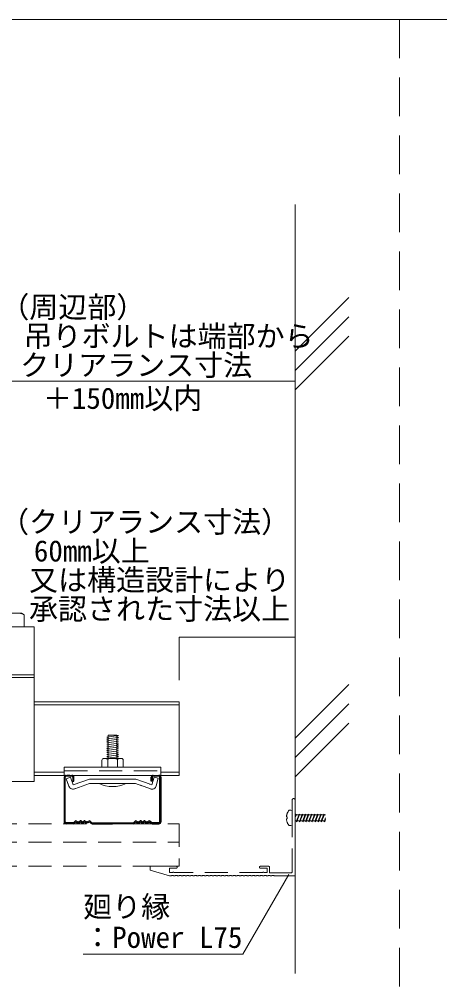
# Model space of a CAD drawing. Units: millimetres on the paper, enlarged 40 times, with parts at other scales. Extents: x -7800 to 7800, y -5578 to 5485.
# Drawn here: x 1482 to 2351, y -4404 to -2400 of the extents above; entities that cross this region are included whole.
import ezdxf
from ezdxf.enums import TextEntityAlignment as Align

# ---------------------------------------------------------------- set-up
doc = ezdxf.new("R2010")
doc.units = ezdxf.units.MM
doc.header["$LTSCALE"] = 40
doc.linetypes.add('DASHED1', pattern=[1.8, 1.2, -0.6])
doc.linetypes.add('DASHED2', pattern=[3, 2, -1])
for name, color, linetype, lineweight in [('7-1_吊り材', 7, 'Continuous', 18), ('7-2_野縁受け', 3, 'Continuous', 18), ('7-3_野縁', 2, 'Continuous', 25), ('7-5_寸法', 7, 'Continuous', 9), ('7-6_文字', 7, 'Continuous', 18), ('7-9_躯体', 4, 'Continuous', 9), ('7-A_クリップ', 7, 'Continuous', 18), ('7-B_ビス', 3, 'Continuous', 18), ('7-C_パネル', 7, 'DASHED1', 18), ('7-D', 4, 'DASHED1', 9), ('7-F', 3, 'DASHED2', 18), ('F-2_太線１', 3, 'Continuous', 18)]:
    doc.layers.add(name, color=color, linetype=linetype, lineweight=lineweight)
doc.styles.add('ＭＳ ゴシック', font='')
doc.styles.get('ＭＳ ゴシック').set_extended_font_data('MS Gothic')

msp = doc.modelspace()

# ---------------------------------------------------------------- linework, layer by layer
at = {"layer": '7-1_吊り材'}
for p, q in [((1418.67, -3628.05), (1486.56, -3628.05)), ((1486.56, -3628.05), (1491.82, -3631.09)), ((1491.82, -3656.05), (1491.82, -3631.09)), ((1413.42, -3656.05), (1491.82, -3656.05)), ((1392.62, -3755.25), (1512.62, -3755.25)), ((1392.62, -3760.79), (1512.62, -3760.79)), ((1512.62, -3976.05), (1392.62, -3976.05))]:
    msp.add_line(p, q, dxfattribs=at)
msp.add_lwpolyline([(1392.62, -3656.05), (1512.62, -3656.05), (1512.62, -3976.05)], dxfattribs=at)
msp.add_arc((1479.01, -3655.14), 27.25, 61.95869, 83.65707, dxfattribs=at)
at = {"layer": '7-2_野縁受け'}
for p, q in [((1512.62, -3811.25), (1812.62, -3811.25)), ((1512.62, -3817.65), (1812.62, -3817.65)), ((1512.62, -3956.85), (1574.73, -3956.85)), ((1512.62, -3963.25), (1574.73, -3963.25)), ((1774.73, -3956.85), (1812.62, -3956.85))]:
    msp.add_line(p, q, dxfattribs=at)
msp.add_lwpolyline([(1774.73, -3963.25), (1812.62, -3963.25), (1812.62, -3811.25)], dxfattribs=at)
at = {"layer": '7-3_野縁'}
for p, q in [((1574.73, -3967.25), (1574.73, -4059.08)), ((1576.73, -4059.08), (1576.73, -3967.25)), ((1578.73, -3963.25), (1590.73, -3963.25)), ((1590.73, -3965.25), (1578.73, -3965.25)), ((1592.73, -3967.25), (1592.73, -3975.25)), ((1594.73, -3975.25), (1594.73, -3967.25)), ((1754.73, -3975.25), (1754.73, -3967.25)), ((1756.73, -3967.25), (1756.73, -3975.25)), ((1758.73, -3963.25), (1770.73, -3963.25)), ((1770.73, -3965.25), (1758.73, -3965.25)), ((1772.73, -4059.08), (1772.73, -3967.25)), ((1774.73, -3967.25), (1774.73, -4059.08)), ((1592.73, -3975.25), (1594.73, -3975.25)), ((1756.73, -3975.25), (1754.73, -3975.25)), ((1578.73, -4061.25), (1593.1, -4061.25)), ((1593.1, -4061.25), (1578.76, -4061.25)), ((1593.1, -4063.25), (1578.76, -4063.25)), ((1593.1, -4063.25), (1578.76, -4063.25)), ((1597.34, -4057.84), (1594.51, -4060.67)), ((1594.51, -4060.67), (1597.34, -4057.84)), ((1598.76, -4059.25), (1595.93, -4062.08)), ((1598.76, -4059.25), (1595.93, -4062.08)), ((1626.76, -4059.25), (1629.58, -4062.08)), ((1628.17, -4057.84), (1631, -4060.67)), ((1632.35, -4063.25), (1674.7, -4063.25)), ((1632.41, -4061.25), (1717.1, -4061.25)), ((1717.04, -4063.25), (1674.7, -4063.25)), ((1721.34, -4057.84), (1718.52, -4060.67)), ((1722.76, -4059.25), (1719.93, -4062.08)), ((1750.76, -4059.25), (1753.59, -4062.08)), ((1750.76, -4059.25), (1753.59, -4062.08)), ((1752.17, -4057.84), (1755, -4060.67)), ((1755, -4060.67), (1752.17, -4057.84)), ((1756.41, -4061.25), (1770.76, -4061.25)), ((1770.73, -4061.25), (1756.41, -4061.25)), ((1756.41, -4063.25), (1770.76, -4063.25)), ((1756.41, -4063.25), (1770.76, -4063.25))]:
    msp.add_line(p, q, dxfattribs=at)
for centre, radius, start, end in [((1578.73, -3967.25), 4, 90.00299, 180.00299), ((1578.73, -3967.25), 2, 90, 180), ((1590.73, -3967.25), 4, 0.00299, 90.00299), ((1590.73, -3967.25), 2, 0.00699, 90), ((1758.73, -3967.25), 4, 89.99699, 179.99699), ((1758.73, -3967.25), 2, 90, 180), ((1770.73, -3967.25), 4, 359.99699, 89.99699), ((1770.73, -3967.25), 2, 0, 90), ((1578.72, -4059.25), 4, 177.476, 270), ((1578.72, -4059.25), 4, 177.476, 270), ((1578.73, -4059.25), 2, 180, 270), ((1593.1, -4059.25), 2, 270, 314.99998), ((1593.1, -4059.25), 2, 269.99998, 314.99998), ((1593.1, -4059.25), 4, 270, 315), ((1593.1, -4059.25), 4, 270, 314.99998), ((1598.76, -4059.25), 2, 46.39717, 135), ((1603.76, -4054), 7.25, 226.39717, 313.60281), ((1603.76, -4054), 5.25, 226.39717, 313.60281), ((1608.76, -4059.25), 2, 36.86989, 133.60281), ((1612.76, -4056.25), 5, 216.86989, 323.1301), ((1612.76, -4056.25), 3, 216.86989, 323.1301), ((1616.76, -4059.25), 2, 46.39717, 143.1301), ((1616.76, -4059.25), 2, 36.86989, 143.1301), ((1621.76, -4054), 7.25, 226.39717, 313.60281), ((1621.76, -4054), 5.25, 226.39717, 313.60281), ((1626.76, -4059.25), 2, 44.99998, 133.60281), ((1632.41, -4059.25), 4, 225, 270), ((1632.41, -4059.25), 2, 225, 270), ((1717.1, -4059.25), 2, 270, 315), ((1717.1, -4059.25), 4, 270, 315), ((1722.76, -4059.25), 2, 46.39719, 135.00002), ((1727.76, -4054), 7.25, 226.39719, 313.60283), ((1727.76, -4054), 5.25, 226.39719, 313.60283), ((1732.76, -4059.25), 2, 36.8699, 143.13011), ((1732.76, -4059.25), 2, 36.8699, 133.60283), ((1736.76, -4056.25), 5, 216.8699, 323.13011), ((1736.76, -4056.25), 3, 216.8699, 323.13011), ((1740.76, -4059.25), 2, 46.39719, 143.13011), ((1745.76, -4054), 7.25, 226.39719, 313.60283), ((1745.76, -4054), 5.25, 226.39719, 313.60283), ((1750.76, -4059.25), 2, 45, 133.60283), ((1756.41, -4059.25), 4, 225, 270), ((1756.41, -4059.25), 4, 225.00002, 270), ((1756.41, -4059.25), 2, 225.00002, 270), ((1756.41, -4059.25), 2, 225, 270), ((1770.73, -4059.25), 4, 270, 2.524), ((1770.73, -4059.25), 4, 269.99997, 2.524), ((1770.73, -4059.25), 2, 270, 0)]:
    msp.add_arc(centre, radius, start, end, dxfattribs=at)
at = {"layer": '7-5_寸法', "color": 4}
for p, q in [((1452.62, -3147.91), (2052.62, -3147.91)), ((2052.62, -3234.57), (2052.62, -3147.91)), ((2052.62, -3453.77), (2052.62, -3367.11)), ((1812.62, -3677.29), (2052.62, -3677.29)), ((1812.62, -3677.29), (1812.62, -3766.67))]:
    msp.add_line(p, q, dxfattribs=at)
at = {"layer": '7-6_文字'}
for p, q in [((1943.98, -4333.37), (2039.19, -4168.47)), ((1613.98, -4333.37), (1943.98, -4333.37))]:
    msp.add_line(p, q, dxfattribs=at)
at = {"layer": '7-9_躯体'}
for p, q in [((2052.62, -2782.59), (2052.62, -4373.15)), ((2052.62, -3085.69), (2163.65, -2974.65)), ((2052.62, -3125.69), (2163.65, -3014.65)), ((2052.62, -3165.69), (2163.65, -3054.65)), ((2052.62, -3886.42), (2163.65, -3775.38)), ((2052.62, -3926.42), (2163.65, -3815.38)), ((2052.62, -3966.42), (2163.65, -3855.38))]:
    msp.add_line(p, q, dxfattribs=at)
at = {"layer": '7-A_クリップ'}
for p, q in [((1574.73, -3946.05), (1574.73, -3963.25)), ((1574.73, -3946.05), (1774.73, -3946.05)), ((1774.73, -3963.25), (1774.73, -3946.05)), ((1574.73, -3963.25), (1774.73, -3963.25)), ((1587.56, -3967.21), (1578.92, -3970.36)), ((1587.56, -3967.21), (1578.92, -3970.36)), ((1586.6, -3963.18), (1580.6, -3963.18)), ((1593.3, -3982.99), (1587.56, -3967.21)), ((1593.3, -3982.99), (1587.56, -3967.21)), ((1756.15, -3982.99), (1760.5, -3966.77)), ((1760.5, -3966.77), (1769.38, -3969.15)), ((1584.51, -3985.74), (1578.92, -3970.36)), ((1583.69, -3983.49), (1578.92, -3970.36)), ((1626.76, -3970.81), (1593.3, -3982.99)), ((1596.38, -3991.22), (1627.16, -3980.01)), ((1626.76, -3970.81), (1674.73, -3970.81)), ((1629.88, -3980.01), (1627.16, -3980.01)), ((1674.73, -3980.01), (1629.88, -3980.01)), ((1722.7, -3970.81), (1674.73, -3970.81)), ((1722.7, -3970.81), (1674.73, -3970.81)), ((1722.7, -3970.81), (1674.73, -3970.81)), ((1674.73, -3980.01), (1719.58, -3980.01)), ((1674.73, -3980.01), (1713.65, -3980.01)), ((1674.73, -3980.01), (1711.3, -3980.01)), ((1712.68, -3980.01), (1719.58, -3980.01)), ((1714.64, -3980.01), (1722.29, -3980.01)), ((1735.27, -3984.74), (1722.29, -3980.01)), ((1722.7, -3970.81), (1752.31, -3981.59)), ((1753.08, -3991.22), (1732.3, -3983.66)), ((1751.13, -3981.16), (1756.15, -3982.99)), ((1765.15, -3984.96), (1769.38, -3969.15))]:
    msp.add_line(p, q, dxfattribs=at)
at = {"layer": '7-A_クリップ', "linetype": 'DASHED1'}
msp.add_line((1574.73, -3954.05), (1774.73, -3954.05), dxfattribs=at)
at = {"layer": '7-A_クリップ', "color": 4, "lineweight": 9}
msp.add_line((1716.97, -3980.01), (1710.25, -3980.01), dxfattribs=at)
at = {"layer": '7-A_クリップ'}
for centre, start, end in [((1593.16, -3982.59), 200, 300), ((1756.26, -3982.58), 245, 345)]:
    msp.add_arc(centre, 9.2, start, end, dxfattribs=at)
at = {"layer": '7-B_ビス'}
for p, q in [((1686.73, -3884.64), (1662.73, -3888.01)), ((1662.73, -3888.01), (1665.73, -3889.59)), ((1686.73, -3888.64), (1662.73, -3892.01)), ((1665.73, -3880.01), (1683.73, -3880.01)), ((1665.73, -3928.05), (1665.73, -3880.01)), ((1686.73, -3880.64), (1683.73, -3880.01)), ((1683.73, -3928.05), (1683.73, -3880.13)), ((1686.73, -3884.64), (1683.73, -3883.06)), ((1686.73, -3888.64), (1683.73, -3887.06)), ((1662.73, -3892.01), (1665.73, -3893.59)), ((1686.73, -3892.64), (1662.73, -3896.01)), ((1662.73, -3896.01), (1665.73, -3897.59)), ((1686.73, -3896.64), (1662.73, -3900.01)), ((1662.73, -3900.01), (1665.73, -3901.59)), ((1686.73, -3900.64), (1662.73, -3904.01)), ((1662.73, -3904.01), (1665.73, -3905.59)), ((1686.73, -3904.64), (1662.73, -3908.01)), ((1662.73, -3908.01), (1665.73, -3909.59)), ((1686.73, -3908.64), (1662.73, -3912.01)), ((1686.73, -3892.64), (1683.73, -3891.06)), ((1686.73, -3896.64), (1683.73, -3895.06)), ((1686.73, -3900.64), (1683.73, -3899.06)), ((1686.73, -3904.64), (1683.73, -3903.06)), ((1686.73, -3908.64), (1683.73, -3907.06)), ((1655.4, -3928.72), (1653.52, -3929.66)), ((1655.4, -3928.72), (1653.52, -3929.66)), ((1656.73, -3928.05), (1692.73, -3928.05)), ((1658.16, -3928.41), (1664.73, -3930.06)), ((1658.16, -3928.41), (1664.73, -3930.06)), ((1662.73, -3912.01), (1665.73, -3913.59)), ((1686.73, -3912.64), (1662.73, -3916.01)), ((1662.73, -3916.01), (1665.73, -3917.59)), ((1686.73, -3916.64), (1662.73, -3920.01)), ((1662.73, -3920.01), (1665.73, -3921.59)), ((1686.73, -3920.64), (1662.73, -3924.01)), ((1662.73, -3924.01), (1665.73, -3925.59)), ((1662.73, -3924.01), (1665.73, -3925.59)), ((1686.73, -3924.64), (1662.73, -3928.01)), ((1686.73, -3924.64), (1662.73, -3928.01)), ((1686.73, -3912.64), (1683.73, -3911.06)), ((1686.73, -3916.64), (1683.73, -3915.06)), ((1686.73, -3920.64), (1683.73, -3919.06)), ((1686.73, -3924.64), (1683.73, -3923.06)), ((1686.73, -3924.64), (1683.73, -3923.06)), ((1685.61, -3928.05), (1683.73, -3927.06)), ((1685.61, -3928.05), (1683.73, -3927.06)), ((1691.31, -3928.4), (1684.73, -3930.03)), ((1691.31, -3928.4), (1684.73, -3930.03)), ((1694.04, -3928.7), (1695.9, -3929.62)), ((1694.04, -3928.7), (1695.9, -3929.62)), ((1652.73, -3932.05), (1652.73, -3946.05)), ((1652.73, -3946.05), (1696.73, -3946.05)), ((1664.73, -3930.06), (1664.73, -3930.12)), ((1664.73, -3930.12), (1664.73, -3946.05)), ((1683.61, -3929.62), (1684.73, -3930.03)), ((1683.61, -3929.62), (1684.73, -3930.03)), ((1684.73, -3930.03), (1684.73, -3946.05)), ((1696.73, -3932.05), (1696.73, -3946.05)), ((1702.73, -3980.01), (1646.73, -3980.01))]:
    msp.add_line(p, q, dxfattribs=at)
at = {"layer": '7-B_ビス', "color": 4, "linetype": 'DASHED1', "lineweight": 9}
for p, q in [((2046.22, -4036.25), (2046.22, -4066.25)), ((2053.37, -4045.25), (2052.61, -4047.33)), ((2053.52, -4045.05), (2052.62, -4045.05)), ((2054.61, -4045.25), (2052.62, -4050.71)), ((2054.8, -4043.25), (2053.37, -4045.25)), ((2054.8, -4043.25), (2054.61, -4045.25)), ((2059.92, -4045.05), (2054.63, -4045.05)), ((2059.77, -4045.25), (2055.4, -4057.25)), ((2061.01, -4045.25), (2056.63, -4057.25)), ((2061.2, -4043.25), (2059.77, -4045.25)), ((2061.2, -4043.25), (2061.01, -4045.25)), ((2066.32, -4045.05), (2061.03, -4045.05)), ((2066.17, -4045.25), (2061.8, -4057.25)), ((2067.41, -4045.25), (2063.03, -4057.25)), ((2067.6, -4043.25), (2066.17, -4045.25)), ((2067.6, -4043.25), (2067.41, -4045.25)), ((2072.72, -4045.05), (2067.43, -4045.05)), ((2072.57, -4045.25), (2068.2, -4057.25)), ((2073.81, -4045.25), (2069.43, -4057.25)), ((2074, -4043.25), (2072.57, -4045.25)), ((2074, -4043.25), (2073.81, -4045.25)), ((2079.12, -4045.05), (2073.83, -4045.05)), ((2078.97, -4045.25), (2074.6, -4057.25)), ((2080.21, -4045.25), (2075.83, -4057.25)), ((2080.4, -4043.25), (2078.97, -4045.25)), ((2080.4, -4043.25), (2080.21, -4045.25)), ((2085.52, -4045.05), (2080.23, -4045.05)), ((2085.37, -4045.25), (2081, -4057.25)), ((2086.61, -4045.25), (2082.23, -4057.25)), ((2086.8, -4043.25), (2085.37, -4045.25)), ((2086.8, -4043.25), (2086.61, -4045.25)), ((2091.92, -4045.05), (2086.63, -4045.05)), ((2091.77, -4045.25), (2087.4, -4057.25)), ((2093.01, -4045.25), (2088.63, -4057.25)), ((2093.2, -4043.25), (2091.77, -4045.25)), ((2093.2, -4043.25), (2093.01, -4045.25)), ((2098.32, -4045.05), (2093.03, -4045.05)), ((2098.17, -4045.25), (2093.8, -4057.25)), ((2099.41, -4045.25), (2095.03, -4057.25)), ((2099.6, -4043.25), (2098.17, -4045.25)), ((2099.6, -4043.25), (2099.41, -4045.25)), ((2104.72, -4045.05), (2099.43, -4045.05)), ((2104.57, -4045.25), (2100.2, -4057.25)), ((2105.81, -4045.25), (2101.43, -4057.25)), ((2106, -4043.25), (2104.57, -4045.25)), ((2106, -4043.25), (2105.81, -4045.25)), ((2111.12, -4045.05), (2105.83, -4045.05)), ((2110.97, -4045.25), (2106.6, -4057.25)), ((2112.21, -4045.25), (2107.83, -4057.25)), ((2112.4, -4043.25), (2110.97, -4045.25)), ((2112.4, -4043.25), (2112.21, -4045.25)), ((2112.23, -4045.05), (2115.21, -4045.05)), ((2036.22, -4049.25), (2034.3, -4049.25)), ((2036.22, -4053.25), (2034.3, -4053.25)), ((2036.22, -4049.25), (2036.22, -4053.25)), ((2055.38, -4057.45), (2052.62, -4057.45)), ((2055.4, -4057.25), (2055.2, -4059.25)), ((2056.63, -4057.25), (2055.2, -4059.25)), ((2061.78, -4057.45), (2056.49, -4057.45)), ((2061.8, -4057.25), (2061.6, -4059.25)), ((2063.03, -4057.25), (2061.6, -4059.25)), ((2068.18, -4057.45), (2062.89, -4057.45)), ((2068.2, -4057.25), (2068, -4059.25)), ((2069.43, -4057.25), (2068, -4059.25)), ((2074.58, -4057.45), (2069.29, -4057.45)), ((2074.6, -4057.25), (2074.4, -4059.25)), ((2075.83, -4057.25), (2074.4, -4059.25)), ((2080.98, -4057.45), (2075.69, -4057.45)), ((2081, -4057.25), (2080.8, -4059.25)), ((2082.23, -4057.25), (2080.8, -4059.25)), ((2087.38, -4057.45), (2082.09, -4057.45)), ((2087.4, -4057.25), (2087.2, -4059.25)), ((2088.63, -4057.25), (2087.2, -4059.25)), ((2093.78, -4057.45), (2088.49, -4057.45)), ((2093.8, -4057.25), (2093.6, -4059.25)), ((2095.03, -4057.25), (2093.6, -4059.25)), ((2100.18, -4057.45), (2094.89, -4057.45)), ((2100.2, -4057.25), (2100, -4059.25)), ((2101.43, -4057.25), (2100, -4059.25)), ((2106.58, -4057.45), (2101.29, -4057.45)), ((2106.6, -4057.25), (2106.4, -4059.25)), ((2107.83, -4057.25), (2106.4, -4059.25)), ((2112.98, -4057.45), (2107.69, -4057.45)), ((2113, -4057.25), (2112.8, -4059.25)), ((2114.23, -4057.25), (2112.8, -4059.25)), ((2113, -4057.25), (2115.21, -4051.17)), ((2114.09, -4057.45), (2115.21, -4057.45)), ((2114.23, -4057.25), (2115.21, -4054.56))]:
    msp.add_line(p, q, dxfattribs=at)
at = {"layer": '7-B_ビス'}
msp.add_lwpolyline([(1686.73, -3880.64), (1662.73, -3884.01), (1665.73, -3885.59)], dxfattribs=at)
at = {"layer": '7-B_ビス', "color": 4, "linetype": 'DASHED1', "lineweight": 9}
for points in [[(2040.22, -4035.25), (2043.22, -4035.25), (2046.22, -4036.25)], [(2046.22, -4066.25), (2043.22, -4067.25), (2040.22, -4067.25)]]:
    msp.add_lwpolyline(points, dxfattribs=at)
at = {"layer": '7-B_ビス'}
for centre, radius, start, end in [((1656.73, -3932.05), 4, 90, 180), ((1657.19, -3932.29), 4, 75.94201, 116.60205), ((1657.19, -3932.29), 4, 75.94201, 116.60205), ((1674.73, -3954.06), 26, 70.01815, 112.61985), ((1674.73, -3954.06), 26, 70.01815, 112.61985), ((1692.27, -3932.29), 4, 63.73468, 103.86023), ((1692.27, -3932.29), 4, 63.73468, 103.86023), ((1692.73, -3932.05), 4, 0, 90), ((1674.73, -3924.01), 62.61, 243.43494, 296.56505)]:
    msp.add_arc(centre, radius, start, end, dxfattribs=at)
at = {"layer": '7-B_ビス', "color": 4, "linetype": 'DASHED1', "lineweight": 9}
for start, end in [(138.88799, 175.28544), (184.71456, 221.11232)]:
    msp.add_arc((2058.55, -4051.25), 24.33, start, end, dxfattribs=at)
at = {"layer": '7-C_パネル'}
for p, q in [((204.76, -4101.25), (1812.62, -4101.25)), ((204.76, -4151.25), (1812.62, -4151.25))]:
    msp.add_line(p, q, dxfattribs=at)
msp.add_lwpolyline([(204.76, -4063.25), (1812.62, -4063.25), (1812.62, -4151.25)], dxfattribs=at)
at = {"layer": '7-D'}
for p, q in [((2046.22, -4050.05), (2046.22, -4014.45)), ((2046.22, -4162.85), (2046.22, -4052.45)), ((1792.62, -4155.25), (1806.62, -4155.25)), ((1792.62, -4164.45), (1792.62, -4155.25)), ((1792.62, -4164.45), (1799.42, -4164.45)), ((1985.42, -4164.45), (1801.82, -4164.45)), ((1997.42, -4151.25), (1980.62, -4151.25)), ((1994.62, -4155.25), (1980.62, -4155.25)), ((1994.62, -4164.45), (1987.82, -4164.45)), ((1994.62, -4164.45), (1994.62, -4155.25)), ((1999.42, -4164.85), (1999.42, -4153.25)), ((1999.42, -4164.85), (2044.22, -4164.85)), ((1795.76, -4171.25), (1792.62, -4171.25)), ((1803.76, -4171.25), (1801.47, -4171.25)), ((1811.76, -4171.25), (1809.47, -4171.25)), ((1819.76, -4171.25), (1817.47, -4171.25)), ((1827.76, -4171.25), (1825.47, -4171.25)), ((1835.76, -4171.25), (1833.47, -4171.25)), ((1843.76, -4171.25), (1841.47, -4171.25)), ((1851.76, -4171.25), (1849.47, -4171.25)), ((1859.76, -4171.25), (1857.47, -4171.25)), ((1867.76, -4171.25), (1865.47, -4171.25)), ((1875.76, -4171.25), (1873.47, -4171.25)), ((1883.76, -4171.25), (1881.47, -4171.25)), ((1891.76, -4171.25), (1889.47, -4171.25)), ((1899.76, -4171.25), (1897.47, -4171.25)), ((1907.76, -4171.25), (1905.47, -4171.25)), ((1915.76, -4171.25), (1913.47, -4171.25)), ((1923.76, -4171.25), (1921.47, -4171.25)), ((1931.76, -4171.25), (1929.47, -4171.25)), ((1939.76, -4171.25), (1937.47, -4171.25)), ((1947.76, -4171.25), (1945.47, -4171.25)), ((1955.76, -4171.25), (1953.47, -4171.25)), ((1963.76, -4171.25), (1961.47, -4171.25)), ((1971.76, -4171.25), (1969.47, -4171.25)), ((1979.76, -4171.25), (1977.47, -4171.25)), ((1987.76, -4171.25), (1985.47, -4171.25)), ((1995.76, -4171.25), (1993.47, -4171.25)), ((2003.76, -4171.25), (2001.47, -4171.25)), ((2009.47, -4171.25), (2050.62, -4171.25))]:
    msp.add_line(p, q, dxfattribs=at)
msp.add_lwpolyline([(1792.62, -4171.25), (1752.62, -4159.25), (1752.62, -4151.25), (1806.62, -4151.25)], dxfattribs=at)
for centre, radius, start, end in [((2049.42, -4014.45), 3.2, 0, 180), ((1800.62, -4164.45), 1.2, 0, 180), ((1806.62, -4153.25), 2, 270, 90), ((1980.62, -4153.25), 2, 90, 270), ((1986.62, -4164.45), 1.2, 360, 180), ((1997.42, -4153.25), 2, 0, 90), ((2044.22, -4162.85), 2, 270, 0), ((2050.62, -4169.25), 2, 270, 0), ((1798.62, -4174.05), 4, 44.427, 135.573), ((1806.62, -4174.05), 4, 44.427, 135.573), ((1814.62, -4174.05), 4, 44.427, 135.573), ((1822.62, -4174.05), 4, 44.427, 135.573), ((1830.62, -4174.05), 4, 44.427, 135.573), ((1838.62, -4174.05), 4, 44.427, 135.573), ((1846.62, -4174.05), 4, 44.427, 135.573), ((1854.62, -4174.05), 4, 44.427, 135.573), ((1862.62, -4174.05), 4, 44.427, 135.573), ((1870.62, -4174.05), 4, 44.427, 135.573), ((1878.62, -4174.05), 4, 44.427, 135.573), ((1886.62, -4174.05), 4, 44.427, 135.573), ((1894.62, -4174.05), 4, 44.427, 135.573), ((1902.62, -4174.05), 4, 44.427, 135.573), ((1910.62, -4174.05), 4, 44.427, 135.573), ((1918.62, -4174.05), 4, 44.427, 135.573), ((1926.62, -4174.05), 4, 44.427, 135.573), ((1934.62, -4174.05), 4, 44.427, 135.573), ((1942.62, -4174.05), 4, 44.427, 135.573), ((1950.62, -4174.05), 4, 44.427, 135.573), ((1958.62, -4174.05), 4, 44.427, 135.573), ((1966.62, -4174.05), 4, 44.427, 135.573), ((1974.62, -4174.05), 4, 44.427, 135.573), ((1982.62, -4174.05), 4, 44.427, 135.573), ((1990.62, -4174.05), 4, 44.427, 135.573), ((1998.62, -4174.05), 4, 44.427, 135.573), ((2006.62, -4174.05), 4, 44.427, 135.573)]:
    msp.add_arc(centre, radius, start, end, dxfattribs=at)
at = {"layer": '7-F'}
msp.add_line((2268.38, -2399.73), (2268.38, -4783.77), dxfattribs=at)
at = {"layer": 'F-2_太線１'}
msp.add_line((78.17, -2399.73), (4458.58, -2399.73), dxfattribs=at)

# ---------------------------------------------------------------- texts
at = {"layer": '7-5_寸法', "style": 'ＭＳ ゴシック'}
for s, p in [('（周辺部）', (1442.62, -3029.91)), ('\u3000吊りボルトは端部から', (1430.62, -3089.91)), ('\u3000クリアランス寸法', (1423.62, -3149.91)), ('\u3000＋150mm以内', (1470.62, -3218.42)), ('（クリアランス寸法）', (1442.01, -3474.16)), ('\u300060mm以上', (1452.01, -3534.16)), ('\u3000又は構造設計により', (1442.01, -3594.16)), ('\u3000承認された寸法以上', (1442.01, -3654.16))]:
    msp.add_text(s, height=43.99, dxfattribs=at).set_placement(p, align=Align.BOTTOM_LEFT)
at = {"layer": '7-6_文字', "style": 'ＭＳ ゴシック'}
for s, p in [('廻り縁', (1613.98, -4269.98)), ('：Power L75', (1613.98, -4333.37))]:
    msp.add_text(s, height=43.99, dxfattribs=at).set_placement(p, align=Align.BOTTOM_LEFT)

doc.saveas('drawing.dxf')
